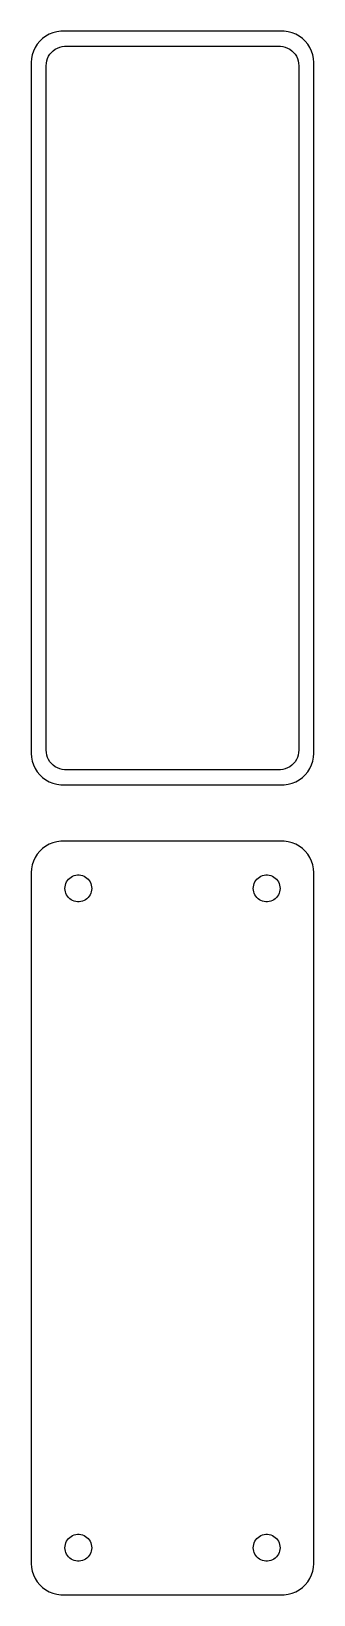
# Model space of a CAD drawing. Header units: metres. Extents: x -22 to 22, y 198 to 447.
import ezdxf

# ---------------------------------------------------------------- set-up
doc = ezdxf.new("R2010")
doc.units = ezdxf.units.M

msp = doc.modelspace()

# ---------------------------------------------------------------- linework, layer by layer
for p, q in [((-20.6871, 445.853), (-21.1448, 445.423)), ((-20.1791, 446.222), (-20.6871, 445.853)), ((-19.6289, 446.524), (-20.1791, 446.222)), ((-19.0451, 446.755), (-19.6289, 446.524)), ((-18.4369, 446.911), (-19.0451, 446.755)), ((-17.8139, 446.99), (-18.4369, 446.911)), ((17.8139, 446.99), (-17.8139, 446.99)), ((18.4369, 446.911), (17.8139, 446.99)), ((19.0451, 446.755), (18.4369, 446.911)), ((19.6289, 446.524), (19.0451, 446.755)), ((20.1791, 446.222), (19.6289, 446.524)), ((20.6871, 445.853), (20.1791, 446.222)), ((21.1448, 445.423), (20.6871, 445.853)), ((-22.3429, 443.243), (-22.4606, 442.627)), ((-22.1489, 443.841), (-22.3429, 443.243)), ((-21.8815, 444.409), (-22.1489, 443.841)), ((-21.5451, 444.939), (-21.8815, 444.409)), ((-21.1448, 445.423), (-21.5451, 444.939)), ((-19.7279, 443), (-19.5184, 443.33)), ((-19.5184, 443.33), (-19.2692, 443.631)), ((-19.2692, 443.631), (-18.9842, 443.899)), ((-18.9842, 443.899), (-18.668, 444.128)), ((-18.668, 444.128), (-18.3254, 444.317)), ((-18.3254, 444.317), (-17.9619, 444.461)), ((-17.9619, 444.461), (-17.5833, 444.558)), ((-17.5833, 444.558), (-17.1954, 444.607)), ((-17.1954, 444.607), (17.1954, 444.607)), ((17.1954, 444.607), (17.5833, 444.558)), ((17.5833, 444.558), (17.9619, 444.461)), ((17.9619, 444.461), (18.3254, 444.317)), ((18.3254, 444.317), (18.668, 444.128)), ((18.668, 444.128), (18.9842, 443.899)), ((18.9842, 443.899), (19.2692, 443.631)), ((19.2692, 443.631), (19.5184, 443.33)), ((19.5184, 443.33), (19.7279, 443)), ((21.5451, 444.939), (21.1448, 445.423)), ((21.8815, 444.409), (21.5451, 444.939)), ((22.1489, 443.841), (21.8815, 444.409)), ((22.3429, 443.243), (22.1489, 443.841)), ((22.4606, 442.627), (22.3429, 443.243)), ((-22.4606, 442.627), (-22.5, 442)), ((-22.5, 442), (-22.5, 332)), ((-20.1129, 441.5), (-20.0884, 441.89)), ((-20.1129, 332.5), (-20.1129, 441.5)), ((-20.0884, 441.89), (-20.0151, 442.274)), ((-20.0151, 442.274), (-19.8943, 442.646)), ((-19.8943, 442.646), (-19.7279, 443)), ((19.7279, 443), (19.8943, 442.646)), ((19.8943, 442.646), (20.0151, 442.274)), ((20.0151, 442.274), (20.0884, 441.89)), ((20.0884, 441.89), (20.1129, 441.5)), ((20.1129, 441.5), (20.1129, 332.5)), ((22.5, 442), (22.4606, 442.627)), ((22.5, 332), (22.5, 442)), ((-22.5, 332), (-22.4606, 331.373)), ((-22.4606, 331.373), (-22.3429, 330.757)), ((-20.0884, 332.11), (-20.1129, 332.5)), ((-20.0151, 331.726), (-20.0884, 332.11)), ((-19.8943, 331.354), (-20.0151, 331.726)), ((-19.7279, 331), (-19.8943, 331.354)), ((19.8943, 331.354), (19.7279, 331)), ((20.0151, 331.726), (19.8943, 331.354)), ((20.0884, 332.11), (20.0151, 331.726)), ((20.1129, 332.5), (20.0884, 332.11)), ((22.3429, 330.757), (22.4606, 331.373)), ((22.4606, 331.373), (22.5, 332)), ((-22.3429, 330.757), (-22.1489, 330.159)), ((-22.1489, 330.159), (-21.8815, 329.591)), ((-21.8815, 329.591), (-21.5451, 329.061)), ((-21.5451, 329.061), (-21.1448, 328.577)), ((-19.5184, 330.67), (-19.7279, 331)), ((-19.2692, 330.369), (-19.5184, 330.67)), ((-18.9842, 330.101), (-19.2692, 330.369)), ((-18.668, 329.872), (-18.9842, 330.101)), ((-18.3254, 329.683), (-18.668, 329.872)), ((-17.9619, 329.539), (-18.3254, 329.683)), ((-17.5833, 329.442), (-17.9619, 329.539)), ((-17.1954, 329.393), (-17.5833, 329.442)), ((17.1954, 329.393), (-17.1954, 329.393)), ((17.5833, 329.442), (17.1954, 329.393)), ((17.9619, 329.539), (17.5833, 329.442)), ((18.3254, 329.683), (17.9619, 329.539)), ((18.668, 329.872), (18.3254, 329.683)), ((18.9842, 330.101), (18.668, 329.872)), ((19.2692, 330.369), (18.9842, 330.101)), ((19.5184, 330.67), (19.2692, 330.369)), ((19.7279, 331), (19.5184, 330.67)), ((21.1448, 328.577), (21.5451, 329.061)), ((21.5451, 329.061), (21.8815, 329.591)), ((21.8815, 329.591), (22.1489, 330.159)), ((22.1489, 330.159), (22.3429, 330.757)), ((-21.1448, 328.577), (-20.6871, 328.147)), ((-20.6871, 328.147), (-20.1791, 327.778)), ((-20.1791, 327.778), (-19.6289, 327.476)), ((-19.6289, 327.476), (-19.0451, 327.245)), ((-19.0451, 327.245), (-18.4369, 327.089)), ((-18.4369, 327.089), (-17.8139, 327.01)), ((-17.8139, 327.01), (17.8139, 327.01)), ((17.8139, 327.01), (18.4369, 327.089)), ((18.4369, 327.089), (19.0451, 327.245)), ((19.0451, 327.245), (19.6289, 327.476)), ((19.6289, 327.476), (20.1791, 327.778)), ((20.1791, 327.778), (20.6871, 328.147)), ((20.6871, 328.147), (21.1448, 328.577)), ((-21.1448, 316.423), (-21.5451, 315.939)), ((-20.6871, 316.853), (-21.1448, 316.423)), ((-20.1791, 317.222), (-20.6871, 316.853)), ((-19.6289, 317.524), (-20.1791, 317.222)), ((-19.0451, 317.755), (-19.6289, 317.524)), ((-18.4369, 317.911), (-19.0451, 317.755)), ((-17.8139, 317.99), (-18.4369, 317.911)), ((17.8139, 317.99), (-17.8139, 317.99)), ((18.4369, 317.911), (17.8139, 317.99)), ((19.0451, 317.755), (18.4369, 317.911)), ((19.6289, 317.524), (19.0451, 317.755)), ((20.1791, 317.222), (19.6289, 317.524)), ((20.6871, 316.853), (20.1791, 317.222)), ((21.1448, 316.423), (20.6871, 316.853)), ((21.5451, 315.939), (21.1448, 316.423)), ((-22.3429, 314.243), (-22.4606, 313.627)), ((-22.1489, 314.841), (-22.3429, 314.243)), ((-21.8815, 315.409), (-22.1489, 314.841)), ((-21.5451, 315.939), (-21.8815, 315.409)), ((21.8815, 315.409), (21.5451, 315.939)), ((22.1489, 314.841), (21.8815, 315.409)), ((22.3429, 314.243), (22.1489, 314.841)), ((22.4606, 313.627), (22.3429, 314.243)), ((-22.4606, 313.627), (-22.5, 313)), ((-22.5, 313), (-22.5, 203)), ((-17.0682, 311.031), (-16.9853, 311.286)), ((-16.9853, 311.286), (-16.8712, 311.529)), ((-16.8712, 311.529), (-16.7275, 311.755)), ((-16.7275, 311.755), (-16.5565, 311.962)), ((-16.5565, 311.962), (-16.3611, 312.145)), ((-16.3611, 312.145), (-16.1441, 312.303)), ((-16.1441, 312.303), (-15.9091, 312.432)), ((-15.9091, 312.432), (-15.6598, 312.531)), ((-15.6598, 312.531), (-15.4001, 312.597)), ((-15.4001, 312.597), (-15.1341, 312.631)), ((-15.1341, 312.631), (-14.8659, 312.631)), ((-14.8659, 312.631), (-14.5999, 312.597)), ((-14.5999, 312.597), (-14.3401, 312.531)), ((-14.3401, 312.531), (-14.0908, 312.432)), ((-14.0908, 312.432), (-13.8559, 312.303)), ((-13.8559, 312.303), (-13.6389, 312.145)), ((-13.6389, 312.145), (-13.4434, 311.962)), ((-13.4434, 311.962), (-13.2725, 311.755)), ((-13.2725, 311.755), (-13.1288, 311.529)), ((-13.1288, 311.529), (-13.0146, 311.286)), ((-13.0146, 311.286), (-12.9318, 311.031)), ((12.9318, 311.031), (13.0146, 311.286)), ((13.0146, 311.286), (13.1288, 311.529)), ((13.1288, 311.529), (13.2725, 311.755)), ((13.2725, 311.755), (13.4434, 311.962)), ((13.4434, 311.962), (13.6389, 312.145)), ((13.6389, 312.145), (13.8559, 312.303)), ((13.8559, 312.303), (14.0908, 312.432)), ((14.0908, 312.432), (14.3401, 312.531)), ((14.3401, 312.531), (14.5999, 312.597)), ((14.5999, 312.597), (14.8659, 312.631)), ((14.8659, 312.631), (15.1341, 312.631)), ((15.1341, 312.631), (15.4001, 312.597)), ((15.4001, 312.597), (15.6598, 312.531)), ((15.6598, 312.531), (15.9091, 312.432)), ((15.9091, 312.432), (16.1441, 312.303)), ((16.1441, 312.303), (16.3611, 312.145)), ((16.3611, 312.145), (16.5565, 311.962)), ((16.5565, 311.962), (16.7275, 311.755)), ((16.7275, 311.755), (16.8712, 311.529)), ((16.8712, 311.529), (16.9853, 311.286)), ((16.9853, 311.286), (17.0682, 311.031)), ((22.5, 313), (22.4606, 313.627)), ((22.5, 203), (22.5, 313)), ((-17.1353, 310.5), (-17.1185, 310.768)), ((-17.1185, 310.232), (-17.1353, 310.5)), ((-17.1185, 310.768), (-17.0682, 311.031)), ((-17.0682, 309.969), (-17.1185, 310.232)), ((-16.9853, 309.714), (-17.0682, 309.969)), ((-16.8712, 309.471), (-16.9853, 309.714)), ((-16.7275, 309.245), (-16.8712, 309.471)), ((-16.5565, 309.038), (-16.7275, 309.245)), ((-16.3611, 308.855), (-16.5565, 309.038)), ((-16.1441, 308.697), (-16.3611, 308.855)), ((-13.6389, 308.855), (-13.8559, 308.697)), ((-13.4434, 309.038), (-13.6389, 308.855)), ((-13.2725, 309.245), (-13.4434, 309.038)), ((-13.1288, 309.471), (-13.2725, 309.245)), ((-13.0146, 309.714), (-13.1288, 309.471)), ((-12.9318, 309.969), (-13.0146, 309.714)), ((-12.9318, 311.031), (-12.8815, 310.768)), ((-12.8815, 310.232), (-12.9318, 309.969)), ((-12.8815, 310.768), (-12.8647, 310.5)), ((-12.8647, 310.5), (-12.8815, 310.232)), ((12.8647, 310.5), (12.8815, 310.768)), ((12.8815, 310.232), (12.8647, 310.5)), ((12.8815, 310.768), (12.9318, 311.031)), ((12.9318, 309.969), (12.8815, 310.232)), ((13.0146, 309.714), (12.9318, 309.969)), ((13.1288, 309.471), (13.0146, 309.714)), ((13.2725, 309.245), (13.1288, 309.471)), ((13.4434, 309.038), (13.2725, 309.245)), ((13.6389, 308.855), (13.4434, 309.038)), ((13.8559, 308.697), (13.6389, 308.855)), ((16.3611, 308.855), (16.1441, 308.697)), ((16.5565, 309.038), (16.3611, 308.855)), ((16.7275, 309.245), (16.5565, 309.038)), ((16.8712, 309.471), (16.7275, 309.245)), ((16.9853, 309.714), (16.8712, 309.471)), ((17.0682, 309.969), (16.9853, 309.714)), ((17.0682, 311.031), (17.1185, 310.768)), ((17.1185, 310.232), (17.0682, 309.969)), ((17.1185, 310.768), (17.1353, 310.5)), ((17.1353, 310.5), (17.1185, 310.232)), ((-15.9091, 308.568), (-16.1441, 308.697)), ((-15.6598, 308.469), (-15.9091, 308.568)), ((-15.4001, 308.403), (-15.6598, 308.469)), ((-15.1341, 308.369), (-15.4001, 308.403)), ((-14.8659, 308.369), (-15.1341, 308.369)), ((-14.5999, 308.403), (-14.8659, 308.369)), ((-14.3401, 308.469), (-14.5999, 308.403)), ((-14.0908, 308.568), (-14.3401, 308.469)), ((-13.8559, 308.697), (-14.0908, 308.568)), ((14.0908, 308.568), (13.8559, 308.697)), ((14.3401, 308.469), (14.0908, 308.568)), ((14.5999, 308.403), (14.3401, 308.469)), ((14.8659, 308.369), (14.5999, 308.403)), ((15.1341, 308.369), (14.8659, 308.369)), ((15.4001, 308.403), (15.1341, 308.369)), ((15.6598, 308.469), (15.4001, 308.403)), ((15.9091, 308.568), (15.6598, 308.469)), ((16.1441, 308.697), (15.9091, 308.568)), ((-16.8712, 206.529), (-16.7275, 206.755)), ((-16.7275, 206.755), (-16.5565, 206.962)), ((-16.5565, 206.962), (-16.3611, 207.145)), ((-16.3611, 207.145), (-16.1441, 207.303)), ((-16.1441, 207.303), (-15.9091, 207.432)), ((-15.9091, 207.432), (-15.6598, 207.531)), ((-15.6598, 207.531), (-15.4001, 207.597)), ((-15.4001, 207.597), (-15.1341, 207.631)), ((-15.1341, 207.631), (-14.8659, 207.631)), ((-14.8659, 207.631), (-14.5999, 207.597)), ((-14.5999, 207.597), (-14.3401, 207.531)), ((-14.3401, 207.531), (-14.0908, 207.432)), ((-14.0908, 207.432), (-13.8559, 207.303)), ((-13.8559, 207.303), (-13.6389, 207.145)), ((-13.6389, 207.145), (-13.4434, 206.962)), ((-13.4434, 206.962), (-13.2725, 206.755)), ((-13.2725, 206.755), (-13.1288, 206.529)), ((13.1288, 206.529), (13.2725, 206.755)), ((13.2725, 206.755), (13.4434, 206.962)), ((13.4434, 206.962), (13.6389, 207.145)), ((13.6389, 207.145), (13.8559, 207.303)), ((13.8559, 207.303), (14.0908, 207.432)), ((14.0908, 207.432), (14.3401, 207.531)), ((14.3401, 207.531), (14.5999, 207.597)), ((14.5999, 207.597), (14.8659, 207.631)), ((14.8659, 207.631), (15.1341, 207.631)), ((15.1341, 207.631), (15.4001, 207.597)), ((15.4001, 207.597), (15.6598, 207.531)), ((15.6598, 207.531), (15.9091, 207.432)), ((15.9091, 207.432), (16.1441, 207.303)), ((16.1441, 207.303), (16.3611, 207.145)), ((16.3611, 207.145), (16.5565, 206.962)), ((16.5565, 206.962), (16.7275, 206.755)), ((16.7275, 206.755), (16.8712, 206.529)), ((-17.1353, 205.5), (-17.1185, 205.768)), ((-17.1185, 205.232), (-17.1353, 205.5)), ((-17.1185, 205.768), (-17.0682, 206.031)), ((-17.0682, 204.969), (-17.1185, 205.232)), ((-17.0682, 206.031), (-16.9853, 206.286)), ((-16.9853, 204.714), (-17.0682, 204.969)), ((-16.9853, 206.286), (-16.8712, 206.529)), ((-16.8712, 204.471), (-16.9853, 204.714)), ((-16.7275, 204.245), (-16.8712, 204.471)), ((-16.5565, 204.038), (-16.7275, 204.245)), ((-13.2725, 204.245), (-13.4434, 204.038)), ((-13.1288, 204.471), (-13.2725, 204.245)), ((-13.1288, 206.529), (-13.0146, 206.286)), ((-13.0146, 204.714), (-13.1288, 204.471)), ((-13.0146, 206.286), (-12.9318, 206.031)), ((-12.9318, 204.969), (-13.0146, 204.714)), ((-12.9318, 206.031), (-12.8815, 205.768)), ((-12.8815, 205.232), (-12.9318, 204.969)), ((-12.8815, 205.768), (-12.8647, 205.5)), ((-12.8647, 205.5), (-12.8815, 205.232)), ((12.8647, 205.5), (12.8815, 205.768)), ((12.8815, 205.232), (12.8647, 205.5)), ((12.8815, 205.768), (12.9318, 206.031)), ((12.9318, 204.969), (12.8815, 205.232)), ((12.9318, 206.031), (13.0146, 206.286)), ((13.0146, 204.714), (12.9318, 204.969)), ((13.0146, 206.286), (13.1288, 206.529)), ((13.1288, 204.471), (13.0146, 204.714)), ((13.2725, 204.245), (13.1288, 204.471)), ((13.4434, 204.038), (13.2725, 204.245)), ((16.7275, 204.245), (16.5565, 204.038)), ((16.8712, 204.471), (16.7275, 204.245)), ((16.8712, 206.529), (16.9853, 206.286)), ((16.9853, 204.714), (16.8712, 204.471)), ((16.9853, 206.286), (17.0682, 206.031)), ((17.0682, 204.969), (16.9853, 204.714)), ((17.0682, 206.031), (17.1185, 205.768)), ((17.1185, 205.232), (17.0682, 204.969)), ((17.1185, 205.768), (17.1353, 205.5)), ((17.1353, 205.5), (17.1185, 205.232)), ((-22.5, 203), (-22.4606, 202.373)), ((-22.4606, 202.373), (-22.3429, 201.757)), ((-22.3429, 201.757), (-22.1489, 201.159)), ((-16.3611, 203.855), (-16.5565, 204.038)), ((-16.1441, 203.697), (-16.3611, 203.855)), ((-15.9091, 203.568), (-16.1441, 203.697)), ((-15.6598, 203.469), (-15.9091, 203.568)), ((-15.4001, 203.403), (-15.6598, 203.469)), ((-15.1341, 203.369), (-15.4001, 203.403)), ((-14.8659, 203.369), (-15.1341, 203.369)), ((-14.5999, 203.403), (-14.8659, 203.369)), ((-14.3401, 203.469), (-14.5999, 203.403)), ((-14.0908, 203.568), (-14.3401, 203.469)), ((-13.8559, 203.697), (-14.0908, 203.568)), ((-13.6389, 203.855), (-13.8559, 203.697)), ((-13.4434, 204.038), (-13.6389, 203.855)), ((13.6389, 203.855), (13.4434, 204.038)), ((13.8559, 203.697), (13.6389, 203.855)), ((14.0908, 203.568), (13.8559, 203.697)), ((14.3401, 203.469), (14.0908, 203.568)), ((14.5999, 203.403), (14.3401, 203.469)), ((14.8659, 203.369), (14.5999, 203.403)), ((15.1341, 203.369), (14.8659, 203.369)), ((15.4001, 203.403), (15.1341, 203.369)), ((15.6598, 203.469), (15.4001, 203.403)), ((15.9091, 203.568), (15.6598, 203.469)), ((16.1441, 203.697), (15.9091, 203.568)), ((16.3611, 203.855), (16.1441, 203.697)), ((16.5565, 204.038), (16.3611, 203.855)), ((22.1489, 201.159), (22.3429, 201.757)), ((22.3429, 201.757), (22.4606, 202.373)), ((22.4606, 202.373), (22.5, 203)), ((-22.1489, 201.159), (-21.8815, 200.591)), ((-21.8815, 200.591), (-21.5451, 200.061)), ((-21.5451, 200.061), (-21.1448, 199.577)), ((-21.1448, 199.577), (-20.6871, 199.147)), ((20.6871, 199.147), (21.1448, 199.577)), ((21.1448, 199.577), (21.5451, 200.061)), ((21.5451, 200.061), (21.8815, 200.591)), ((21.8815, 200.591), (22.1489, 201.159)), ((-20.6871, 199.147), (-20.1791, 198.778)), ((-20.1791, 198.778), (-19.6289, 198.476)), ((-19.6289, 198.476), (-19.0451, 198.245)), ((-19.0451, 198.245), (-18.4369, 198.089)), ((-18.4369, 198.089), (-17.8139, 198.01)), ((-17.8139, 198.01), (17.8139, 198.01)), ((17.8139, 198.01), (18.4369, 198.089)), ((18.4369, 198.089), (19.0451, 198.245)), ((19.0451, 198.245), (19.6289, 198.476)), ((19.6289, 198.476), (20.1791, 198.778)), ((20.1791, 198.778), (20.6871, 199.147))]:
    msp.add_line(p, q)

doc.saveas('drawing.dxf')
